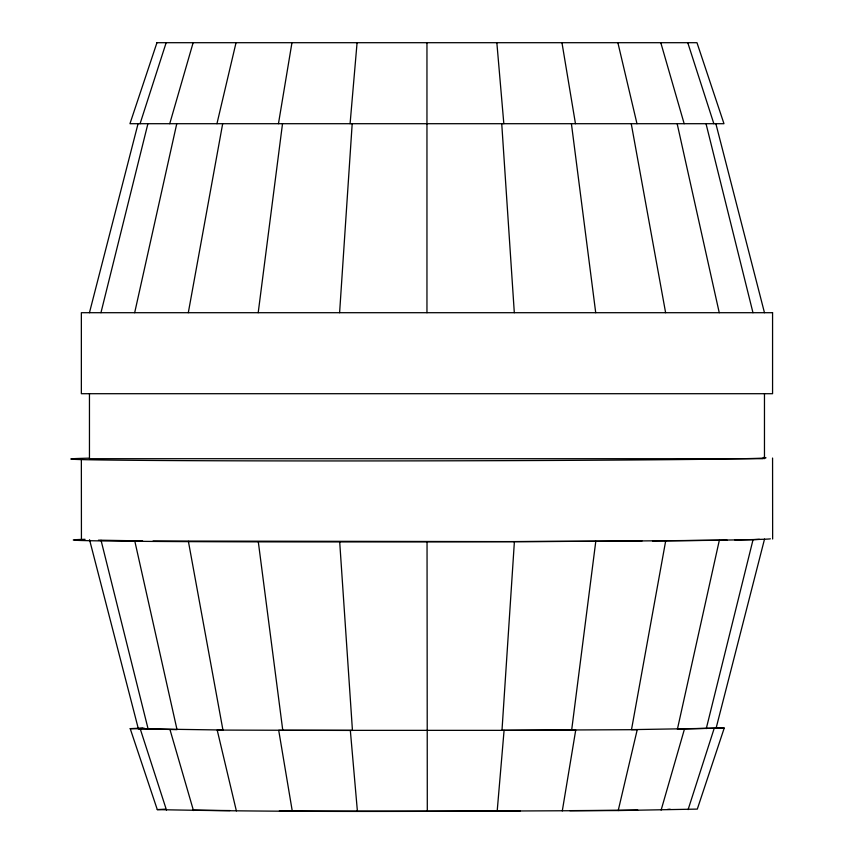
<?xml version="1.0" encoding="UTF-8"?>
<svg xmlns="http://www.w3.org/2000/svg" width="854" height="854" viewBox="0 0 854 854"><rect width="100%" height="100%" fill="white"/><g stroke="black" fill="none" stroke-linecap="round" stroke-linejoin="round"><path stroke-width="1.28" d="M641.952 541.009L514.396 541.617L501.992 730.298L637.233 729.668L618.211 810.553C464.587 811.033 310.888 812.709 157.285 809.613L130.214 728.643L142.917 728.035M339.604 312.703L352.19 123.702M350.087 123.702L357.079 42.7M497.177 811.172L504.084 730.351L575.724 730.074L562.295 810.916M258.207 312.703L282.514 123.702M571.668 730.021L595.793 541.308M278.457 123.702L291.961 42.7M727.106 540.155L665.693 540.849L631.501 729.636L724.224 728.078L697.302 809.101L618.211 810.553M188.307 312.703L222.68 123.702M134.676 312.703L176.767 123.702M719.324 540.304L677.414 729.167L716.122 728.088L764.543 539.045M216.948 123.702L236.035 42.7M706.279 728.633L753.047 539.685L759.43 539.333M100.953 312.703L147.902 123.702M89.456 312.703L138.06 123.702M169.743 123.702L193.132 42.7M661.124 810.104L684.428 729.188M688.1 809.613L714.104 728.643M140.077 123.702L166.156 42.7M89.531 539.685L138.316 728.633L144.465 728.291M157.285 809.613L165.174 809.176M734.888 540.016L753.047 539.685M652.499 540.934L665.693 540.849M153.069 541.009L514.396 541.617M504.084 730.351L278.714 730.351L292.292 811.172M763.188 458.694L89.456 458.694L89.456 393.662M236.377 810.916L217.204 730.074L352.446 730.437L339.689 541.788M98.477 540.166L142.597 540.913M130.214 728.643L222.937 730.021L188.382 541.308M138.316 728.633L177.024 729.636L134.751 540.849M716.634 727.672L724.224 728.078M140.334 729.188L166.487 810.104M687.769 42.7L713.848 123.702M169.999 729.668L193.463 810.553M660.793 42.7L684.171 123.702M715.865 123.702L764.469 312.703M101.039 540.304L148.158 729.167M706.023 123.702L752.972 312.703M617.88 42.7L636.977 123.702M677.158 123.702L719.249 312.703M631.245 123.702L665.618 312.703M561.964 42.7L575.468 123.702M258.282 541.617L282.77 730.298M571.411 123.702L595.718 312.703M350.343 730.49L357.41 811.3M496.847 42.7L503.828 123.702M501.736 123.702L514.311 312.703M772.571 458.043L772.646 539.034M427.043 541.788L427.299 811.3M81.354 458.694L81.429 539.696M764.469 393.662L764.469 458.694M426.957 42.7L426.957 312.703M770.308 538.757A345.603 2.477 -0.1 0 1 421.983 541.852A345.603 2.477 -0.1 0 1 85.09 539.322M763.23 457.477A345.603 2.477 -0.1 0 1 431.975 460.84A345.603 2.477 -0.1 0 1 88.517 458.182M670.134 809.197A243.006 1.74 -0.1 0 1 667.582 809.389M637.746 810.03A243.006 1.74 -0.1 0 1 569.831 810.638M520.289 810.884A243.006 1.74 -0.1 0 1 279.365 810.884M229.907 810.563A243.006 1.74 -0.1 0 1 192.566 810.03M156.955 42.7L129.957 123.702L723.968 123.702L696.971 42.7L156.955 42.7M772.571 312.703L81.354 312.703L81.354 393.705L772.571 393.705L772.571 312.703"/></g></svg>
